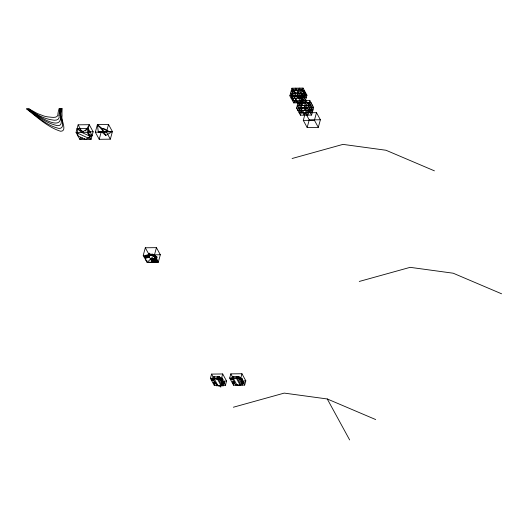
<?xml version="1.0" encoding="UTF-8"?>
<svg xmlns="http://www.w3.org/2000/svg" width="528" height="528" viewBox="0 0 528 528"><rect width="100%" height="100%" fill="white"/><g stroke="black" fill="none" stroke-linecap="round" stroke-linejoin="round"><path stroke-width="0.79" d="M151.998 255.202L151.708 254.008L151.978 254.635A6.158 3.353 15.3 0 1 152.09 255.189M154.968 261.881L155.239 262.383A3.26 1.775 15.3 0 1 157.192 260.429L156.658 258.225L153.523 259.235L153.285 261.591L155.239 262.383L155.351 261.004L153.523 259.235L153.767 258.344L156.902 257.334L156.631 256.839L155.192 257.308M144.758 256.733L143.979 256.74L145.273 256.324L145.372 255.347L145.649 255.849M148.876 253.605L148.394 256.852L145.259 257.862L144.276 257.288L146.091 256.7L148.394 256.852L148.876 253.605L149.648 253.592L149.127 257.189L145.53 258.35L146.065 260.561L146.843 260.548M149.648 253.592L149.127 257.189L150.737 258.859L152.678 262.409A6.046 3.293 15.3 0 1 156.301 258.799L150.737 258.859L158.242 262.35L160.321 254.753L156.44 247.652L145.306 247.777L143.233 255.374L147.114 262.475L158.242 262.35L154.361 255.242L156.44 247.652M149.84 261.941L150.117 262.442L152.513 261.598L152.79 258.892L156.387 257.73L154.625 257.169M152.513 261.598L152.968 258.68M153.285 261.591L153.767 258.344M155.239 262.383L155.377 261.017L157.192 260.429L156.413 260.443M156.097 262.376L156.196 261.4L157.496 260.984A2.33 1.267 15.3 0 0 156.097 262.376L155.826 261.875M152.797 255.235L152.566 254.001L152.836 254.628A6.158 3.353 15.3 0 1 152.948 255.182M292.532 93.106L293.06 89.239L302.326 89.133L305.56 95.047L304.352 96.129M295.72 93.779L293.06 89.239L291.839 95.634L298.445 96.36L302.966 95.509M78.137 124.826L76.058 132.422L79.939 139.524L91.067 139.399L93.146 131.802L89.265 124.694L78.137 124.826L81.629 131.221M80.566 137.247L79.939 139.524L82.579 137.98M87.186 132.29L76.058 132.422L91.067 139.399L87.186 132.29L89.265 124.694L85.589 130.911M95.324 132.198L97.396 124.601L108.53 124.476L112.411 131.578L110.332 139.174L99.205 139.306L95.324 132.198L106.451 132.073L110.332 139.174M99.205 139.306L101.277 131.71L98.3 131.954L97.396 124.601L101.924 128.337L109.428 131.828L112.411 131.578L105.805 135.439L101.277 131.71M106.451 132.073L108.53 124.476M145.53 258.35L145.774 257.459M156.631 256.839L156.163 258.548A6.461 3.518 15.3 0 0 152.288 262.416L150.348 258.865M156.902 257.334L156.433 259.043A5.623 3.062 15.3 0 0 153.061 262.409M210.401 378.325L211.563 374.095L222.691 373.963L226.571 381.071L225.41 385.301L214.282 385.427L210.401 378.325L221.529 378.2L225.41 385.301M213.352 379.889L211.82 379.909L211.385 379.111L211.517 378.635L213.048 378.616M211.82 379.909L211.517 378.635M299.944 102.868L297.865 110.464L308.992 110.332L311.071 102.742L293.733 102.901L289.852 95.799L291.931 88.202L303.059 88.077L306.94 95.179L304.861 102.775L300.98 95.674L303.059 88.077M222.361 381.698L219.648 376.721L214.355 376.787L213.946 378.286L218.222 386.12M215.965 383.262L213.668 383.288L213.365 382.008L214.896 381.995M293.225 90.572L291.146 98.168L302.273 98.043L304.352 90.446L302.762 90.46M214.282 385.427L214.863 383.315M293.06 98.254L292.439 100.538L309.778 100.373L313.658 107.474L311.579 115.071L300.452 115.196L296.571 108.095L298.234 102.016M217.417 376.768L217.008 378.266L220.889 385.367L221.872 385.341L220.546 386.635L217.826 385.387L220.889 385.367M218.401 376.741L217.991 378.239L216.665 379.533L213.946 378.286L217.991 378.239L222.268 386.074M293.733 102.901L294.353 100.624M219.648 376.721L219.239 378.226L223.436 385.909M220.037 379.691L220.354 378.53L222.651 378.503L222.519 378.985L220.222 379.012L220.658 379.81L222.955 379.784L222.281 377.83M220.473 380.483L220.79 379.328M221.529 378.2L222.691 373.963M221.965 378.992L222.149 378.312L222.955 379.784M297.858 101.343L297.442 102.861L293.561 95.759L295.64 88.163L298.36 93.133M221.879 383.064L222.196 381.909L224.492 381.883L224.796 383.156L222.499 383.183L222.064 382.391L224.36 382.364L224.796 383.156M222.314 383.863L222.499 383.183M223.12 385.328L223.529 383.83M224.36 382.364L224.492 381.883M302.61 97.502L301.151 102.821L297.271 95.713L299.35 88.117L300.128 89.542M299.99 109.791L299.158 112.834L316.496 112.669L320.377 119.77L318.298 127.367L307.164 127.492L303.283 120.391L305.362 112.794L309.243 119.896L307.164 127.492M303.567 100.406L305.646 92.809L304.055 92.829M301.574 110.418L302.267 107.89L300.973 105.521M300.452 115.196L301.699 110.642M229.667 378.101L230.822 373.87L241.949 373.745L245.83 380.846L244.675 385.077L233.548 385.209L229.667 378.101L240.794 377.975L244.675 385.077M302.867 112.787L303.56 110.253L305.785 110.233M233.383 379.658L231.086 379.685L230.782 378.411L232.313 378.398M231.086 379.685L231.218 379.21M238.907 376.504L238.498 378.002L242.378 385.103L242.788 383.605L238.907 376.504L232.366 376.576L231.957 378.074L235.838 385.183L236.023 384.503M305.283 110.378L306.649 105.376L305.375 102.947M304.781 112.88L304.161 115.157L300.28 108.055L302.359 100.459L303.91 103.297M232.947 378.866L230.65 378.893M233.614 376.563L233.204 378.061L237.25 378.015L241.131 385.123L237.085 385.169L232.366 376.576M234.458 383.051L232.927 383.064L232.492 382.272L232.624 381.79L234.155 381.77M311.579 115.071L307.699 107.969L309.778 100.373M306.577 112.748L307.27 110.213L310.979 110.174M232.927 383.064L232.624 381.79M233.548 385.209L234.32 382.384M309.322 109.798L307.87 115.111L303.989 108.009L306.068 100.412L308.781 105.389M236.683 376.543L236.267 378.048L240.148 385.15M237.25 378.015L237.659 376.517L238.438 377.936M310.286 112.702L312.365 105.105L306.002 105.178M237.085 385.169L237.27 384.49M239.481 378.787L239.613 378.312L241.91 378.286L242.213 379.559L239.917 379.586L239.481 378.787L241.778 378.761L242.213 379.559M240.794 377.975L241.949 373.745M241.778 378.761L241.91 378.286M241.329 382.166L241.461 381.691L243.751 381.665L244.061 382.939L241.765 382.965L241.329 382.166L243.626 382.14L244.061 382.939M241.765 382.965L241.897 382.483M318.298 127.367L314.417 120.265L316.496 112.669M243.626 382.14L243.751 381.665M302.867 101.851L300.016 96.631L298.445 96.36L302.326 89.133L303.659 92.974L298.445 96.36L302.867 101.851L294.697 101.944L291.845 96.723L297.238 96.38L297.653 97.145L294.697 101.944M147.114 262.475L154.361 255.242L143.233 255.374M302.326 89.133L297.964 93.185L298.445 96.36M83.53 131.611L77.101 128.621L81.622 132.356L88.229 128.495L92.11 135.597L85.503 139.458L77.999 135.973L77.101 128.621L88.229 128.495L89.126 135.848L92.11 135.597L88.532 133.94M148.632 254.496L146.23 255.341L146.091 256.7L144.276 257.288L145.061 257.281M146.494 257.228L149.371 256.298L148.639 255.961M303.329 95.746L305.56 95.047L302.669 96.017M155.351 261.004L157.192 260.429M292.096 158.506L342.969 144.382L386.001 150.256L434.425 170.848M359.271 281.457L410.137 267.34L453.176 273.207L501.6 293.799M233.363 407.227L284.229 393.103L327.268 398.97L375.692 419.562M154.13 255.466L155.456 255.341M154.447 255.994L155.753 255.889M101.924 131.756L112.411 131.578L107.639 131.637M306.649 105.376L310.378 105.27M309.434 107.705L311.672 107.639M294.518 92.941L298.492 92.895M302.966 95.225L306.94 95.179M289.852 95.799L300.98 95.674M291.845 96.723L300.016 96.631M297.653 97.145L298.868 97.132M302.273 97.759L306.247 97.713L302.366 90.605L291.238 90.737L292.789 93.575M301.58 100.287L305.554 100.241L301.673 93.139L290.545 93.265L292.486 96.822M311.269 107.501L313.658 107.474M298.558 107.93L309.685 107.804M296.571 108.095L307.699 107.969M310.583 110.035L312.965 110.009L309.085 102.901L297.957 103.033L299.508 105.871M299.851 110.299L302.075 110.273M303.527 112.642L301.145 112.669L297.264 105.56L308.392 105.435L312.272 112.537L306.339 112.609M309.243 119.896L320.377 119.77M303.283 120.391L314.417 120.265M88.381 131.855L93.146 131.802M88.579 132.066L90.169 132.046M98.3 131.954L109.428 131.828L104.676 128.911L101.924 128.337L105.805 135.439M149.985 254.872L160.321 254.753M155.107 256.615L154.328 256.621L152.216 255.268M152.757 260.707L153.529 260.7M146.362 261.109L147.147 261.103M156.71 260.99L157.496 260.984M214.355 376.787L213.107 376.801L212.698 378.299L216.896 385.981M232.274 376.919L233.521 376.906M237.567 376.86L238.814 376.847M232.142 377.401L233.389 377.388M237.435 377.342L238.682 377.322M211.385 379.111L213.682 379.084M211.49 380.206L213.781 380.18M220.262 380.107L222.559 380.081M221.8 381.124L226.571 381.071M241.065 380.906L245.83 380.846M213.233 382.49L215.53 382.463M232.492 382.272L234.788 382.246M233.059 382.589L234.59 382.569M213.312 383.546L215.609 383.519M222.09 383.447L224.387 383.42M299.251 105.402L301.462 105.409M150.737 258.859L152.79 258.892M299.633 97.238L304.26 97.878M300.333 97.383L302.537 97.753M149.404 254.483L151.628 255.776M81.622 132.356L89.126 135.848M145.273 256.324L146.124 256.714L146.23 255.341L146.507 255.836M84.374 138.527L85.503 139.458M297.31 96.208L298.32 97.271M103.864 131.888L97.396 124.601L98.175 126.027M296.479 95.08L297.238 96.38L294.254 93.225L293.06 89.239M304.682 105.475L308.563 112.583M291.931 88.202L293.482 91.047M299.422 101.917L301.363 105.475M327.268 398.97L349.642 439.923M239.613 378.312L240.049 379.111M230.822 373.87L232.762 377.421M219.549 377.065L219.932 377.758M222.196 381.909L222.631 382.708M219.424 377.546L219.8 378.239M218.625 378.246L219.424 379.711M221.681 383.849L222.486 385.315M145.306 247.777L149.193 254.879M219.846 385.367L220.829 387.169M211.563 374.095L213.114 376.933M213.391 378.312L214.19 379.771M216.447 383.909L217.252 385.374M148.982 261.954L149.252 262.449M301.666 102.986L302.94 105.422M153.397 259.849L152.836 258.581M154.367 256.846A6.461 3.518 15.3 0 1 156.743 256.443M153.364 259.565A5.623 3.062 15.3 0 1 153.364 258.859M154.942 257.288A5.623 3.062 15.3 0 1 157.014 256.931M148.988 253.202A5.623 3.062 15.3 0 1 148.652 255.644M149.754 253.196A6.461 3.518 15.3 0 1 149.893 255.347M149.14 256.192A6.461 3.518 15.3 0 1 148.876 256.364M60.68 112.424C59.479 116.351 64.515 126.067 57.473 125.664C46.127 123.229 36.65 115.718 27.628 108.814L28.241 108.808C33.277 112.84 64.779 135.498 60.034 113.731A159.41 86.816 15.3 0 1 60.364 108.438L60.977 108.431L60.68 112.424M61.406 111.019C58.799 115.447 66.983 128.476 59.004 128.449C46.609 125.539 36.848 116.378 27.014 108.821L26.4 108.827C37.118 117.058 47.428 127.043 60.529 131.254C67.861 131.366 60.654 119.81 62.08 115.863A151.034 82.256 15.3 0 1 62.205 108.418L61.591 108.425L61.406 111.019M59.063 115.454C60.265 120.041 55.506 120.879 52.114 119.896C43.441 118.714 35.666 114.081 28.855 108.801L37.316 113.5L43.969 116.048A18.223 9.926 15.3 0 0 48.213 116.939C51.665 117.117 58.621 119.018 58.007 113.263A124.978 68.066 15.3 0 1 58.727 109.897L59.136 108.451L59.75 108.445L59.063 115.454"/></g></svg>
